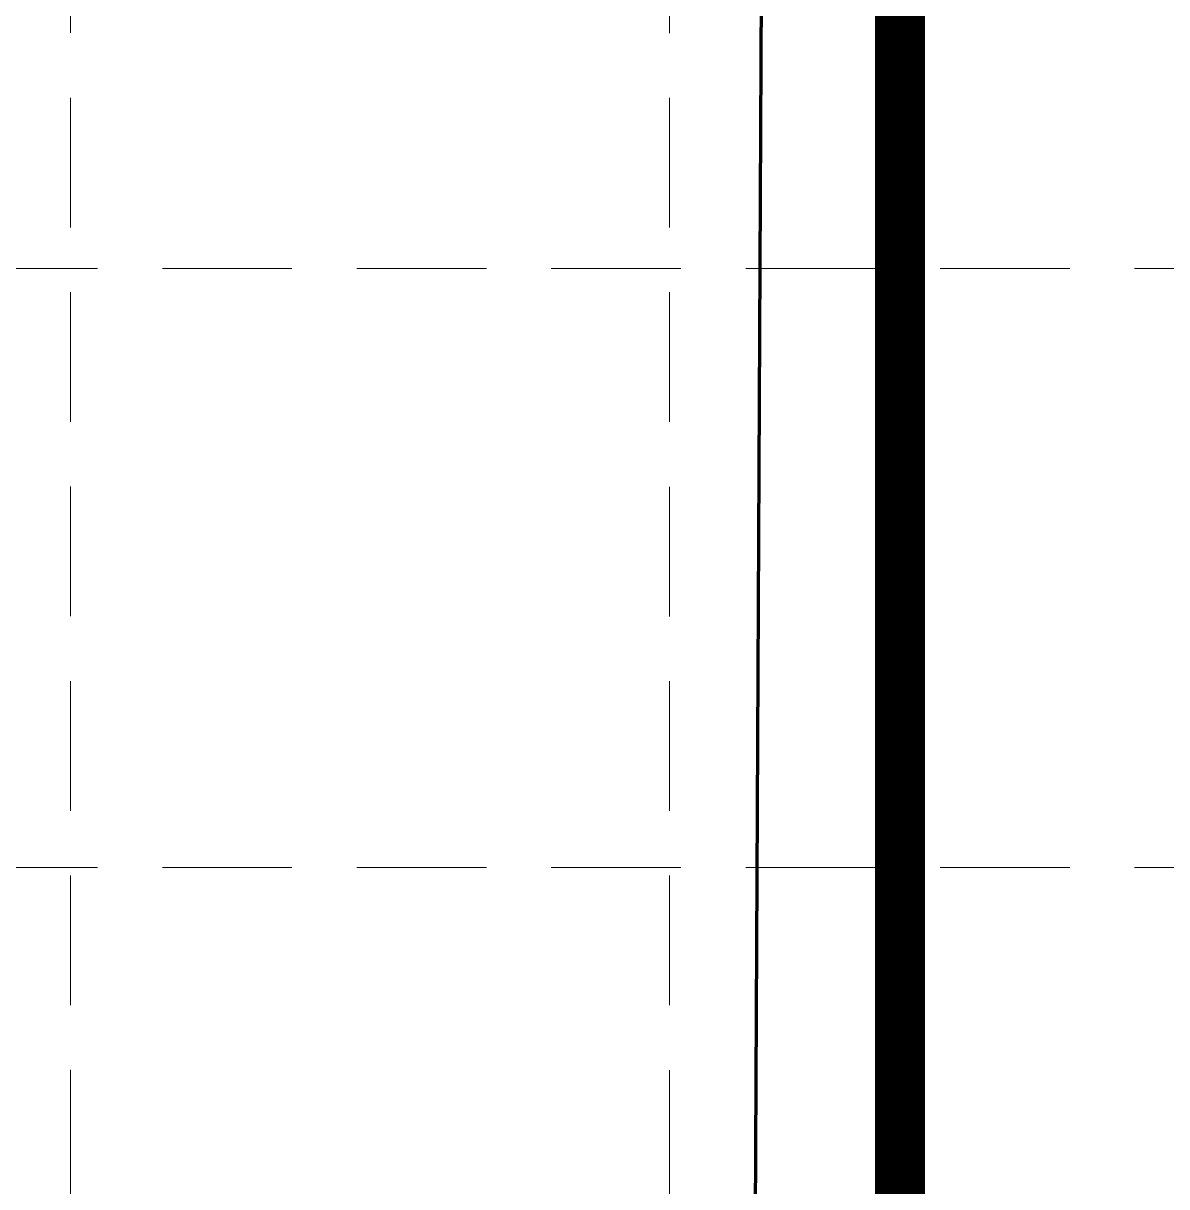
# Model space of a CAD drawing. Header units: feet. Extents: x -406 to 2003, y 7035 to 10885.
# Drawn here: x 793.9 to 908.6, y 10069.3 to 10186 of the extents above; entities that cross this region are included whole.
import ezdxf

# ---------------------------------------------------------------- set-up
doc = ezdxf.new("R2010")
doc.units = ezdxf.units.FT
doc.header["$LTSCALE"] = 40
doc.header["$MEASUREMENT"] = 0
doc.linetypes.add('HIDDEN', pattern=[0.375, 0.25, -0.125])
doc.linetypes.add('PHANTOM', pattern=[0.54, 0.24, -0.06, 0.06, -0.06, 0.06, -0.06])
doc.layers.add('BOUNDLN', color=1, linetype='PHANTOM', lineweight=80)
doc.layers.add('SILT FENCE', color=200, linetype='Continuous', lineweight=100)
for name, color, linetype in [('GRID', 254, 'HIDDEN'), ('limits of disturbance', 1, 'HIDDEN'), ('polys', 7, 'Continuous')]:
    doc.layers.add(name, color=color, linetype=linetype)

msp = doc.modelspace()

# ---------------------------------------------------------------- linework, layer by layer
at = {"layer": 'BOUNDLN', "color": 7, "linetype": 'Continuous'}
msp.add_line((868.79, 10369.11), (866.88, 9973.43), dxfattribs=at)
msp.add_line((868.79, 10369.11), (866.88, 9973.43), dxfattribs=at)
at = {"layer": 'GRID', "color": 252, "linetype": 'HIDDEN', "lineweight": 0, "ltscale": 1.3}
for p, q in [((798.67, 7338.02), (798.67, 10822.14)), ((858.74, 7338.01), (858.74, 10822.14)), ((-342.62, 10161.39), (1939.97, 10161.39)), ((-342.62, 10101.32), (1939.97, 10101.32))]:
    msp.add_line(p, q, dxfattribs=at)
at = {"layer": 'limits of disturbance', "ltscale": 3, "const_width": 5}
msp.add_lwpolyline([(881.86, 9582.24), (881.86, 10383.55), (881.86, 10400.76), (-226.36, 10400.76), (-226.36, 8267.53)], dxfattribs=at)
at = {"layer": 'polys', "color": 7, "linetype": 'Continuous'}
msp.add_lwpolyline([(868.48, 10304.57), (379.45, 9924.57, -0.091017), (389.43, 9905.34), (867.26, 10051.85)], format="xyb", close=True, dxfattribs=at)
at = {"layer": 'SILT FENCE', "color": 7, "linetype": 'Continuous'}
msp.add_line((868.79, 10369.11), (866.88, 9973.43), dxfattribs=at)

doc.saveas('drawing.dxf')
